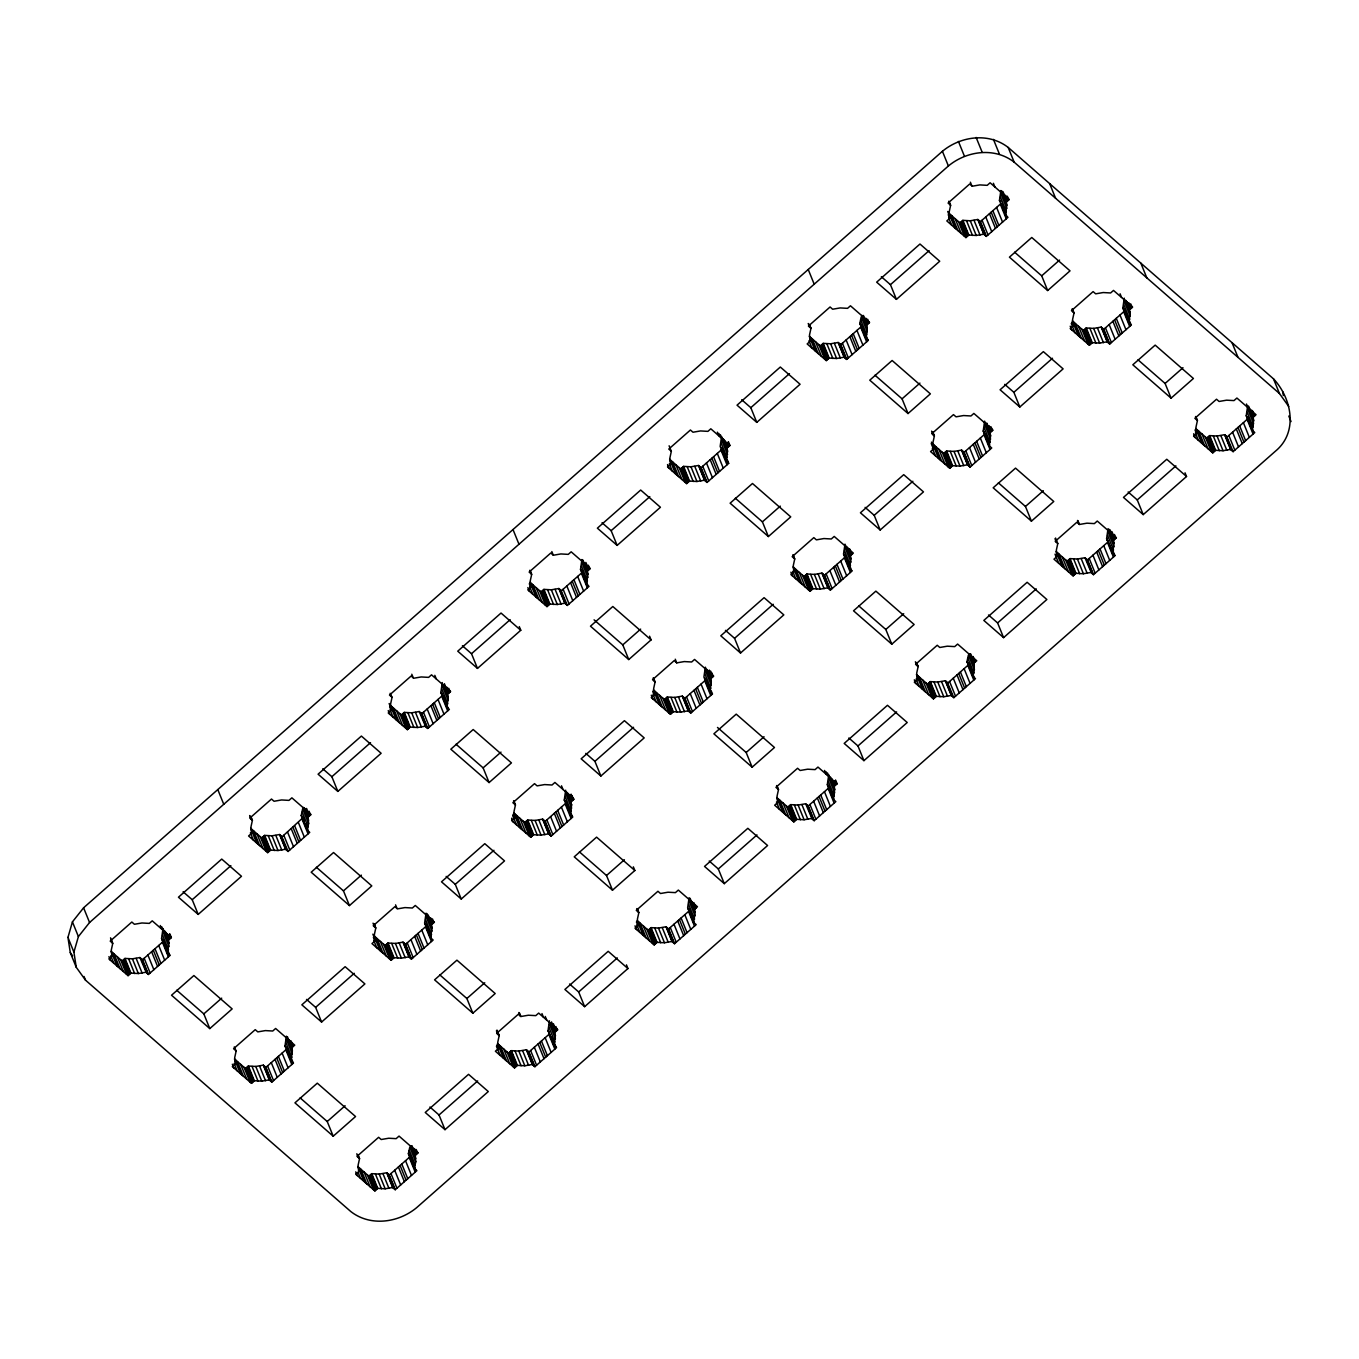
<?xml version="1.0" encoding="UTF-8"?>
<svg xmlns="http://www.w3.org/2000/svg" width="1359" height="1359" viewBox="0 0 1359 1359"><rect width="100%" height="100%" fill="white"/><g stroke="black" fill="none" stroke-linecap="round" stroke-linejoin="round"><path stroke-width="1.5" d="M167.531 953.169L161.568 938.474L162.995 928.588L168.958 943.282L167.531 953.169L170.096 955.394L148.454 974.471L145.889 972.229L138.363 973.537L130.957 973.112L128.069 975.66L108.941 958.978L111.829 956.43L111.319 949.941L112.763 943.333L110.521 937.829M307.185 830.162L301.205 815.468L302.649 808.86L308.612 823.554L307.185 830.162L309.733 832.388L288.091 851.464L285.543 849.222L279.563 834.528L272.038 835.819L264.631 835.394L261.743 837.959L267.706 852.654L270.611 850.105L278.017 850.513L285.543 849.222M291.336 1061.141L284.965 1046.09L286.392 1036.221L292.355 1050.915L290.928 1060.801L293.493 1063.027L271.851 1082.087L269.286 1079.861L263.323 1065.167L255.798 1066.458L248.391 1066.034L245.503 1068.582L251.466 1083.293L254.354 1080.728L261.76 1081.152L269.286 1079.861M390.152 693.294L392.055 697.32L390.611 703.911L391.12 710.4L388.232 712.965L407.36 729.647L410.248 727.082L417.655 727.507L425.18 726.216L427.745 728.441L449.387 709.381L446.822 707.156L440.86 692.444L442.287 682.575M446.822 707.156L448.249 697.269L444.019 684.868M430.582 937.778L424.62 923.084L426.047 913.197L432.009 927.908L430.582 937.778L433.147 940.02L411.488 959.08L408.94 956.855L402.96 942.161L395.435 943.452L388.045 943.027L385.141 945.575L391.103 960.269L394.008 957.721L401.415 958.146L408.94 956.855M414.342 1168.417L408.363 1153.723L409.806 1147.115L415.769 1161.826L414.342 1168.417L416.89 1170.66L395.248 1189.72L392.7 1187.494L386.72 1172.783L379.195 1174.091L371.788 1173.666L368.901 1176.215L374.863 1190.909L377.768 1188.361L385.175 1188.785L392.7 1187.494M586.476 584.132L580.497 569.438L581.924 559.551L587.903 574.262L586.476 584.132L589.025 586.375L567.383 605.434L564.834 603.209L558.855 588.515L551.329 589.806L543.923 589.381L541.035 591.929L546.997 606.624L549.902 604.076L557.309 604.5L564.834 603.209M570.627 815.128L564.257 800.077L565.684 790.191M548.577 833.848L541.052 835.139L533.645 834.715L530.757 837.263L524.795 822.569L527.683 820.021L535.089 820.445L542.615 819.137L548.577 833.848L551.142 836.074L572.785 817.014L570.219 814.771L571.646 804.885L567.416 792.501M532.337 1064.471L524.812 1065.779L517.405 1065.354L514.517 1067.902L508.538 1053.208L511.443 1050.66L518.849 1051.068L526.375 1049.777L532.337 1064.471L534.902 1066.713L556.544 1047.636L553.979 1045.411L548.017 1030.717L549.444 1020.83M553.979 1045.411L555.406 1035.524L551.176 1023.14M726.521 461.482L720.151 446.432L721.578 436.545L727.541 451.239L726.114 461.126L728.679 463.368L707.037 482.428L704.472 480.203L698.509 465.491L690.984 466.783L683.577 466.375L680.672 468.923L686.652 483.617L689.54 481.069L696.946 481.494L704.472 480.203M709.874 691.765L703.911 677.071L705.338 667.184L711.301 681.878L709.874 691.765L712.439 693.99L690.797 713.067L688.232 710.825L682.269 696.131L674.743 697.422L667.337 697.014L664.432 699.562L670.395 714.256L673.3 711.708L680.706 712.133L688.232 710.825M693.634 922.404L687.654 907.71L689.081 897.823L695.061 912.518L693.634 922.404L696.182 924.63L674.54 943.707L671.992 941.464L666.012 926.77L658.486 928.061L651.08 927.636L648.192 930.202L654.155 944.896L657.06 942.348L664.466 942.755L671.992 941.464M865.768 338.119L859.788 323.425L861.232 316.817L867.212 331.511L865.768 338.119L868.333 340.345L846.674 359.422L844.126 357.179L838.146 342.485L830.621 343.776L823.214 343.368L820.326 345.916L826.289 360.611L829.194 358.063L836.6 358.487L844.126 357.179M849.528 568.758L843.548 554.064L844.975 544.178L850.938 558.872L849.528 568.758L852.076 570.984L830.434 590.061L827.869 587.818L821.906 573.124L814.381 574.415L806.974 573.991L804.086 576.556L810.049 591.25L812.954 588.702L820.343 589.11L827.869 587.818M833.271 799.398L827.308 784.687L828.735 774.817L834.698 789.511L833.271 799.398L835.836 801.623L814.194 820.683L811.629 818.458L804.103 819.749L796.697 819.324L793.809 821.889L774.681 805.207L777.569 802.642L777.059 796.153L778.503 789.562L777.008 785.893M1005.813 215.452L999.443 200.419L1000.87 190.532L1006.832 205.226L1005.405 215.113L1007.97 217.338L986.328 236.415L983.763 234.173L977.801 219.478L970.275 220.77L962.868 220.345L959.964 222.91L965.943 237.604L968.831 235.056L976.238 235.464L983.763 234.173M989.165 445.752L983.203 431.041L984.629 421.171L990.592 435.865L989.165 445.752L991.73 447.977L970.088 467.037L967.523 464.812L961.56 450.118L954.035 451.409L946.628 450.984L943.724 453.532L949.703 468.243L952.591 465.678L959.998 466.103L967.523 464.812M972.925 676.374L966.945 661.68L968.389 655.089L974.352 669.783L972.925 676.374L975.473 678.617L953.831 697.677L951.283 695.451L945.303 680.757L937.778 682.048L930.371 681.623L927.484 684.172L933.446 698.866L936.351 696.318L943.758 696.742L951.283 695.451M1107.16 341.805L1099.635 343.097L1092.245 342.672L1089.34 345.22L1083.378 330.526L1086.266 327.978L1093.672 328.402L1101.198 327.111L1107.16 341.805L1109.725 344.031L1131.368 324.971L1128.819 322.729L1122.84 308.034L1124.267 298.148M1128.819 322.729L1130.246 312.859L1125.999 300.458M1112.562 553.368L1106.6 538.674L1108.027 528.787L1113.989 543.481L1112.562 553.368L1115.127 555.61L1093.485 574.67L1090.92 572.445L1083.395 573.736L1075.988 573.311L1073.1 575.859L1053.972 559.178L1056.86 556.629L1056.351 550.14L1057.795 543.532L1055.552 538.028M1252.217 430.361L1246.237 415.667L1247.664 405.78L1253.644 420.475L1252.217 430.361L1254.765 432.587L1233.123 451.664L1230.574 449.421L1224.595 434.727L1217.069 436.018L1209.663 435.61L1206.775 438.159L1212.738 452.853L1215.642 450.305L1223.049 450.729L1230.574 449.421M67.95 937.421L72.435 921.878L83.595 907.795L942.416 151.291C960.711 136.121 988.723 132.265 1008.191 147.451L1273.502 378.838C1291.848 398.459 1298.491 432.264 1275.405 451.205L416.584 1207.709C398.289 1222.879 370.277 1226.735 350.809 1211.549L85.498 980.162L76.24 967.268L70.277 952.574L67.95 937.421L73.913 952.132L76.24 967.268M73.913 952.132L78.397 936.589L89.558 922.506L948.395 165.985C966.674 150.815 994.686 146.959 1014.154 162.146L1279.465 393.532L1288.723 406.426M250.905 816.657L252.4 820.326L250.956 826.935L251.483 833.424L248.578 835.972L267.706 852.654M234.258 1046.94L236.16 1050.966L234.716 1057.557L235.226 1064.046L232.338 1066.611L251.466 1083.293M374.303 924.273L375.797 927.959L374.371 934.55L374.88 941.04L371.975 943.588L391.103 960.269M358.063 1154.912L359.557 1158.581L358.113 1165.19L358.64 1171.679L355.735 1174.227L374.863 1190.909M530.197 570.627L531.692 574.313L530.248 580.905L530.774 587.394L527.87 589.942L546.997 606.624M513.957 801.266L515.452 804.936L514.008 811.544L514.534 818.033L511.63 820.581L530.757 837.263M496.969 1030.071L499.212 1035.575L497.768 1042.183L498.277 1048.672L495.389 1051.22L514.517 1067.902M669.104 445.786L671.346 451.29L669.902 457.898L670.412 464.387L667.524 466.935L686.652 483.617M653.594 678.26L655.089 681.929L653.662 688.537L654.172 695.027L651.284 697.575L670.395 714.256M637.354 908.899L638.849 912.569L637.405 919.177L637.932 925.666L635.027 928.214L654.155 944.896M809.488 324.614L810.983 328.283L809.539 334.892L810.066 341.381L807.161 343.929L826.289 360.611M793.248 555.253L794.743 558.923L793.299 565.531L793.826 572.02L790.921 574.568L810.049 591.25M949.143 201.608L950.637 205.277L949.194 211.885L949.703 218.374L946.815 220.922L965.943 237.604M932.903 432.247L934.38 435.916L932.954 442.507L933.463 448.997L930.575 451.562L949.703 468.243M916.646 662.869L918.14 666.556L916.696 673.147L917.223 679.636L914.318 682.184L933.446 698.866M1072.54 309.223L1074.035 312.91L1072.591 319.501L1073.117 325.99L1070.213 328.538L1089.34 345.22M1195.937 416.856L1197.432 420.526L1195.988 427.134L1196.515 433.623L1193.61 436.171L1212.738 452.853M128.069 975.66L122.089 960.966L124.994 958.418L132.401 958.825L139.926 957.534L142.474 959.777L148.454 974.471M407.36 729.647L401.381 714.936L404.286 712.388L411.692 712.812L419.218 711.521L421.766 713.747L427.745 728.441M198.193 914.42L178.454 897.212L221.738 859.075L241.477 876.283L198.193 914.42L192.231 899.726L230.877 865.683M337.847 791.414L318.091 774.188L361.392 736.068L381.132 753.277L337.847 791.414L331.868 776.719L370.531 742.677M519.291 626.601L520.769 630.27L477.485 668.407L471.522 653.713L510.169 619.653M617.139 545.401L597.382 528.175L640.684 490.038L660.423 507.264L617.139 545.401L611.159 530.689L649.823 496.647M756.776 422.377L737.037 405.169L780.321 367.032L800.077 384.257L756.776 422.377L750.814 407.683L789.46 373.64M896.43 299.371L876.674 282.162L919.975 244.025L939.715 261.234L896.43 299.371L890.451 284.677L929.114 250.634M142.474 959.777L164.133 940.7M421.766 713.747L441.726 696.165L447.689 710.876M707.037 482.428L701.057 467.734L722.716 448.657M846.674 359.422L840.711 344.727L862.353 325.65M986.328 236.415L980.366 221.704L1000.309 204.139L1006.272 218.833M168.958 943.282L168.448 940.071L171.353 937.523L169.858 933.854M308.612 823.554L308.102 817.065L311.007 814.517L291.879 797.835L288.974 800.383L281.568 799.958L274.042 801.266L271.494 799.024L249.835 818.101L252.4 820.326M447.757 694.058L450.644 691.51L431.516 674.828L428.629 677.377L421.222 676.952L413.697 678.243L411.131 676.018L389.489 695.078L392.055 697.32M587.903 574.262L587.394 571.052L590.299 568.504L571.171 551.822L568.266 554.37L560.859 553.945L553.334 555.236L550.786 553.011L529.127 572.071L531.692 574.313M727.541 451.239L727.048 448.045L729.936 445.48L728.441 441.811M867.212 331.511L866.685 325.022L869.59 322.474L850.462 305.792L847.557 308.34L840.151 307.932L832.625 309.223L830.077 306.981L808.418 326.058L810.983 328.283M1006.832 205.226L1006.339 202.015L1009.227 199.467L990.099 182.785L987.212 185.334L979.805 184.909L972.28 186.217L969.714 183.975L948.072 203.052L950.637 205.277M209.796 1028.593L171.54 995.23L193.895 975.541L232.151 1008.905L209.796 1028.593L203.833 1013.882L221.704 998.152M349.45 905.587L311.194 872.206L333.533 852.535L371.788 885.898L349.45 905.587L343.47 890.875L361.358 875.128M489.087 782.563L450.831 749.2L473.187 729.528L511.443 762.892L489.087 782.563L483.124 767.869L500.995 752.122M649.585 636.199L651.08 639.885L628.741 659.557L622.779 644.862L640.65 629.115M768.379 536.55L730.123 503.187L752.478 483.498L790.734 516.862L768.379 536.55L762.416 521.856L780.287 506.109M908.033 413.544L869.777 380.18L892.116 360.492L930.371 393.855L908.033 413.544L902.07 398.833L919.941 383.102M1047.67 290.537L1009.431 257.157L1031.77 237.485L1070.026 270.849L1047.67 290.537L1041.707 275.826L1059.578 260.079M321.59 1022.053L301.851 1004.828L345.135 966.691L364.892 983.916L321.59 1022.053L315.628 1007.359L354.274 973.299M461.245 899.046L441.505 881.821L484.789 843.684L504.529 860.91L461.245 899.046L455.282 884.335L493.929 850.292M600.882 776.023L581.142 758.815L624.427 720.678L644.183 737.903L600.882 776.023L594.919 761.329L633.566 727.286M740.536 653.016L720.797 635.808L764.081 597.671L783.82 614.88L740.536 653.016L734.573 638.322L773.22 604.279M880.173 530.01L860.434 512.785L903.718 474.665L923.474 491.873L880.173 530.01L874.211 515.316L912.857 481.273M1019.828 407.004L1000.088 389.778L1043.372 351.641L1063.112 368.867L1019.828 407.004L1013.865 392.309L1052.512 358.249M271.851 1082.087L265.888 1067.393L287.53 1048.333M411.488 959.08L405.526 944.386L425.486 926.804L431.449 941.515M551.142 836.074L545.18 821.38L565.123 803.798L571.103 818.492M690.797 713.067L684.817 698.373L704.777 680.791L710.74 695.485M830.434 590.061L824.471 575.35L846.113 556.29M970.088 467.037L964.109 452.343L984.069 434.778L990.031 449.472M1109.725 344.031L1103.763 329.337L1123.706 311.755L1129.686 326.466M292.355 1050.915L291.862 1047.704L294.75 1045.156L275.622 1028.474L272.734 1031.022L265.328 1030.598L257.802 1031.889L255.237 1029.663L233.595 1048.723L236.16 1050.966M432.009 927.908L431.499 924.698L434.404 922.149L415.276 905.468L412.372 908.016L404.965 907.591L397.44 908.882L394.891 906.657L373.249 925.717L375.797 927.959M571.154 801.691L574.042 799.126L554.914 782.444L552.026 785.009L544.619 784.585L537.094 785.876L534.529 783.65L512.887 802.71L515.452 804.936M711.301 681.878L710.791 678.668L713.696 676.119L694.568 659.438L691.663 661.986L684.256 661.578L676.731 662.869L674.183 660.627L652.541 679.704L655.089 681.929M850.938 558.872L850.445 555.661L853.333 553.113L834.205 536.431L831.317 538.979L823.911 538.555L816.385 539.863L813.82 537.62L792.178 556.697L794.743 558.923M990.592 435.865L990.082 432.655L992.987 430.107L973.859 413.425L970.955 415.973L963.565 415.548L956.04 416.839L953.474 414.614L931.832 433.674L934.38 435.916M1129.737 309.648L1132.625 307.1L1113.497 290.418L1110.609 292.966L1103.202 292.542L1095.677 293.833L1093.112 291.607L1071.47 310.667L1074.035 312.91M333.21 1136.209L294.954 1102.845L317.293 1083.174L355.548 1116.537L333.21 1136.209L327.23 1121.515L345.101 1105.767M472.847 1013.202L434.591 979.839L456.93 960.167L495.186 993.531L472.847 1013.202L466.884 998.508L484.755 982.761M633.345 866.838L634.84 870.507L612.501 890.196L606.522 875.502L624.393 859.754M752.139 767.189L713.883 733.826L736.221 714.138L774.477 747.501L752.139 767.189L746.176 752.495L764.047 736.748M891.793 644.183L853.537 610.803L875.875 591.131L914.131 624.494L891.793 644.183L885.813 629.472L903.701 613.724M1031.43 521.16L993.174 487.796L1015.53 468.125L1053.769 501.488L1031.43 521.16L1025.467 506.465L1043.338 490.718M1171.084 398.153L1132.828 364.79L1155.167 345.118L1193.423 378.482L1171.084 398.153L1165.105 383.459L1182.993 367.711M793.809 821.889L787.829 807.178L790.734 804.63L798.141 805.055L805.666 803.764L808.214 805.989L814.194 820.683M1073.1 575.859L1067.121 561.165L1070.026 558.617L1077.432 559.042L1084.958 557.734L1087.506 559.976L1093.485 574.67M445.005 1129.669L425.248 1112.46L468.549 1074.323L488.289 1091.549L445.005 1129.669L439.025 1114.975L477.688 1080.932M626.448 964.856L627.926 968.542L584.642 1006.662L578.679 991.968L617.326 957.925M724.296 883.656L704.54 866.43L747.841 828.311L767.58 845.519L724.296 883.656L718.316 868.962L756.98 834.919M863.933 760.649L844.194 743.424L887.478 705.287L907.217 722.512L863.933 760.649L857.971 745.955L896.617 711.895M1003.588 637.643L983.831 620.417L1027.132 582.281L1046.872 599.506L1003.588 637.643L997.608 622.932L1036.271 588.889M1185.031 472.813L1186.526 476.499L1143.225 514.619L1137.262 499.925L1175.909 465.882M395.248 1189.72L389.286 1175.025L410.928 1155.948M534.902 1066.713L528.923 1052.019L548.883 1034.437L554.846 1049.131M674.54 943.707L668.577 928.995L688.537 911.43L694.5 926.125M808.214 805.989L829.873 786.929L827.308 784.687M969.511 663.922L947.869 682.982L945.303 680.757M1087.506 559.976L1107.466 542.394L1113.429 557.088M415.769 1161.826L415.259 1155.337L418.147 1152.772L399.036 1136.09L396.132 1138.655L388.725 1138.23L381.2 1139.521L378.634 1137.296L356.992 1156.356L359.557 1158.581M554.897 1032.313L557.802 1029.765L538.674 1013.084L535.786 1015.632L528.379 1015.224L520.854 1016.515L518.289 1014.273L496.647 1033.35L499.212 1035.575M695.061 912.518L694.551 909.307L697.456 906.759L678.328 890.077L675.423 892.625L668.016 892.217L660.491 893.509L657.943 891.266L636.284 910.343L638.849 912.569M834.698 789.511L834.205 786.3L837.093 783.752L835.598 780.083M974.352 669.783L973.842 663.294L976.747 660.746L957.619 644.064L954.714 646.612L947.308 646.188L939.782 647.479L937.234 645.253L915.575 664.313L918.14 666.556M1113.989 543.481L1113.497 540.287L1116.385 537.722L1097.257 521.041L1094.369 523.606L1086.962 523.181L1079.437 524.472L1076.872 522.247L1055.23 541.307L1057.795 543.532M1253.644 420.475L1253.134 417.264L1256.039 414.716L1236.911 398.034L1234.006 400.582L1226.599 400.175L1219.074 401.466L1216.526 399.223L1194.867 418.3L1197.432 420.526M999.443 200.419L1000.717 201.523M1122.84 308.034L1124.997 309.92M1246.237 415.667L1252.607 430.718M1248.411 417.553L1247.528 416.788L1253.491 431.483M977.801 219.478L980.366 221.704M1101.198 327.111L1103.763 329.337M1224.595 434.727L1227.16 436.969L1247.12 419.387L1253.083 434.082M1014.612 252.196L1041.707 275.826M1138.01 359.829L1165.105 383.459M959.964 222.91L948.922 213.261L954.884 227.955M1083.378 330.526L1072.319 320.877L1078.282 335.588M1206.775 438.159L1195.716 428.51L1201.679 443.204M1186.526 476.499L1166.769 459.274L1123.485 497.411L1143.225 514.619M881.345 276.726L890.451 284.677M1004.743 384.359L1013.865 392.309M1128.14 491.975L1137.262 499.925M859.788 323.425L861.079 324.529M983.203 431.041L984.477 432.162M1106.6 538.674L1113.853 554.489M838.146 342.485L840.711 344.727M961.56 450.118L964.109 452.343M874.958 375.203L902.07 398.833M998.372 482.836L1025.467 506.465M820.326 345.916L809.268 336.268L815.23 350.962M943.724 453.532L932.665 443.9L938.644 458.595M1067.121 561.165L1056.062 551.516L1062.042 566.227M741.691 399.733L750.814 407.683M865.105 507.366L874.211 515.316M988.503 614.998L997.608 622.932M729.936 445.48L710.808 428.798L707.92 431.364L700.514 430.939L692.988 432.23L690.423 430.005L668.781 449.065L671.346 451.29M722.308 448.317L721.425 447.553L727.405 462.247M843.548 554.064L844.839 555.168M966.945 661.68L968.237 662.801M698.509 465.491L701.057 467.734M821.906 573.124L824.471 575.35M735.321 498.209L762.416 521.856M858.718 605.842L885.813 629.472M680.672 468.923L669.613 459.274L675.593 473.968M804.086 576.556L793.027 566.907L798.99 581.601M927.484 684.172L916.425 674.523L922.387 689.234M602.054 522.756L611.159 530.689M725.451 630.372L734.573 638.322M848.848 738.005L857.971 745.955M837.093 783.752L817.965 767.071L815.077 769.619L807.671 769.194L800.145 770.485L797.58 768.26L775.938 787.32L778.503 789.562M580.497 569.438L582.671 571.324M651.08 639.885L612.824 606.505L590.486 626.193L628.741 659.557M558.855 588.515L561.42 590.74L581.38 573.158L587.343 587.852M682.269 696.131L684.817 698.373M594.087 619.84L622.779 644.862M717.484 727.456L746.176 752.495M541.035 591.929L529.976 582.281L535.939 596.992M664.432 699.562L653.373 689.913L659.353 704.608M787.829 807.178L776.77 797.546L782.75 812.24M520.769 630.27L501.029 613.045L457.745 651.182L477.485 668.407M462.4 645.763L471.522 653.713M585.814 753.379L594.919 761.329M709.211 861.011L718.316 868.962M440.86 692.444L442.134 693.566M564.257 800.077L566.414 801.963M687.654 907.71L694.024 922.744M689.828 909.596L688.945 908.814L692.665 918.005M634.84 870.507L596.584 837.144L574.245 856.833L612.501 890.196M542.615 819.137L545.18 821.38M666.012 926.77L668.577 928.995M456.029 744.239L483.124 767.869M579.427 851.872L606.522 875.502M401.381 714.936L390.322 705.304L396.301 719.998M524.795 822.569L513.736 812.92L519.699 827.614M648.192 930.202L637.133 920.553L643.096 935.247M627.926 968.542L608.186 951.317L564.902 989.454L584.642 1006.662M322.762 768.769L331.868 776.719M446.16 876.402L455.282 884.335M569.557 984.018L578.679 991.968M301.205 815.468L303.991 820.258M303.38 817.337L282.128 836.753L279.563 834.528M424.62 923.084L425.894 924.205M548.017 1030.717L549.291 1031.838M402.96 942.161L405.526 944.386M526.375 1049.777L528.923 1052.019M316.375 867.246L343.47 890.875M439.789 974.879L466.884 998.508M261.743 837.959L250.685 828.311L256.647 843.005M385.141 945.575L374.082 935.926L380.044 950.637M508.538 1053.208L497.479 1043.559L503.459 1058.253M183.108 891.776L192.231 899.726M306.522 999.409L315.628 1007.359M429.92 1107.024L439.025 1114.975M171.353 937.523L152.225 920.841L149.337 923.39L141.931 922.982L134.405 924.273L131.84 922.031L110.198 941.107L112.763 943.333M161.568 938.474L167.938 953.525M163.726 940.36L162.842 939.579L168.822 954.29M284.965 1046.09L286.239 1047.211M408.363 1153.723L409.654 1154.844M263.323 1065.167L265.888 1067.393M386.72 1172.783L389.286 1175.025M176.738 990.252L203.833 1013.882M300.135 1097.885L327.23 1121.515M122.089 960.966L111.03 951.317L117.01 966.011M245.503 1068.582L234.444 1058.95L240.407 1073.644M368.901 1176.215L357.842 1166.566L363.804 1181.277M70.277 952.574L72.588 955.802M1288.808 416.058L1291.05 421.579M1273.502 378.838L1279.465 393.532M1232.035 342.689L1238.015 357.383M1252.352 410.486L1254.578 415.99M1250.603 409.518L1253.593 416.873M1248.666 406.256L1253.134 417.264M1246.475 404.014L1247.97 407.683M1247.681 409.059L1253.644 423.753M1247.205 412.372L1253.168 427.066M1243.4 422.666L1249.363 437.36M1239.68 425.945L1245.642 440.639M1237.981 427.422L1243.944 442.134M1236.299 428.917L1242.262 443.612M1232.579 432.196L1238.542 446.89M1228.859 435.475L1234.821 450.169M1226.752 436.613L1233.123 451.664M1225.886 435.848L1231.849 450.542M1225.003 435.084L1230.965 449.778M1220.841 435.593L1226.82 450.288M1217.069 436.018L1223.049 450.729M1213.332 436.035L1219.295 450.729M1140.847 263.136L1146.809 277.848M1209.663 435.61L1215.642 450.305M1209.221 436.001L1215.184 450.695M1208.219 436.885L1214.199 451.579M1207.234 437.751L1213.196 452.462M1205.28 436.851L1211.243 451.545M1195.546 416.5L1197.041 420.186M1201.985 433.98L1207.964 448.691M1198.706 431.126L1204.669 445.82M1197.211 429.818L1203.174 444.512M1195.02 429.937L1196.515 433.623M1195.41 432.994L1198.4 440.35M1193.61 433.793L1195.105 437.479M1130.688 303.821L1132.183 307.491M1128.938 302.853L1131.181 308.374M1127.206 301.902L1130.178 309.24M1125.014 299.999L1130.246 312.859M1124.284 301.443L1130.246 316.137M1120.088 293.782L1121.566 297.451M1123.808 304.739L1129.771 319.45M1129.482 320.945L1130.977 324.614M1124.131 309.156L1130.093 323.85M1123.247 308.391L1129.21 323.085M1119.986 315.033L1125.965 329.727M1116.266 318.312L1122.245 333.006M1114.584 319.807L1120.546 334.501M1112.885 321.302L1118.865 335.996M1109.165 324.563L1115.144 339.274M1049.641 183.601L1055.603 198.295M1105.445 327.842L1111.424 342.553M1103.355 328.98L1109.335 343.691M1102.472 328.215L1108.451 342.927M1101.605 327.451L1107.568 342.145M1097.443 327.961L1103.423 342.655M1093.672 328.402L1099.635 343.097M1089.935 328.402L1095.898 343.097M1086.266 327.978L1092.245 342.672M1085.824 328.368L1091.787 343.08M1084.822 329.252L1090.784 343.946M1083.819 330.135L1089.799 344.829M1008.191 147.451L1014.154 162.146M1081.883 329.218L1087.846 343.929M1072.132 308.884L1073.627 312.553M1078.587 326.364L1084.567 341.058M1075.309 323.493L1081.271 338.187M1073.814 322.185L1079.776 336.879M1071.622 322.321L1073.117 325.99M1071.266 323.527L1075.003 332.717M1070.213 326.177L1071.707 329.846M993.429 139.382L999.409 154.094M1007.291 196.189L1008.786 199.858M1005.541 195.237L1007.783 200.741M1002.959 191.619L1004.454 195.288M1003.808 194.269L1006.781 201.625M1001.855 190.99L1006.339 202.015M1000.887 193.81L1006.849 208.505M976.136 137.429L982.115 152.123M1000.411 197.123L1006.373 211.817M993.395 183.278L994.89 186.947M1001.464 203.357L1006.696 216.217M996.589 207.417L1002.551 222.112M992.868 210.679L998.831 225.39M991.187 212.174L997.149 226.868M989.488 213.669L995.451 228.363M958.435 141.438L964.397 156.132M985.768 216.947L991.73 231.642M1114.448 534.461L1115.926 538.13M970.377 182.191L971.872 185.86M1111.951 531.658L1114.941 539.013M1110.116 529.891L1111.611 533.56M1110.966 532.541L1113.938 539.88M1109.012 529.263L1113.497 540.287M982.047 220.226L988.01 234.92M1108.044 532.065L1114.006 546.777M979.958 221.364L985.921 236.058M1107.568 535.378L1113.531 550.072M979.075 220.6L985.054 235.294M1111.747 547.915L1114.72 555.253M978.191 219.818L984.171 234.529M1107.007 539.03L1112.97 553.725M974.046 220.345L980.009 235.039M1103.746 545.672L1109.708 560.367M942.416 151.291L948.395 165.985M970.275 220.77L976.238 235.464M1100.026 548.951L1105.988 563.645M966.538 220.77L972.5 235.481M1098.344 550.446L1104.306 565.14M962.868 220.345L968.831 235.056M962.41 220.753L968.389 235.447M1096.645 551.924L1102.608 566.635M961.425 221.619L967.387 236.33M960.422 222.502L966.385 237.196M958.469 221.602L964.448 236.296M1092.925 555.202L1098.887 569.897M948.735 201.251L950.23 204.92M1077.942 520.803L1079.437 524.472M955.19 218.731L961.153 233.425M1077.534 520.446L1079.029 524.132M951.895 215.86L957.874 230.554M950.4 214.569L956.379 229.263M1089.205 558.481L1095.167 573.175M947.716 211.477L949.211 215.164M948.225 214.688L949.703 218.374M948.616 217.746L951.589 225.084M1087.115 559.619L1093.078 574.33M1086.232 558.855L1092.194 573.549M1084.958 557.734L1091.328 572.785M1081.203 558.6L1087.166 573.294M1077.432 559.042L1083.395 573.736M1073.678 559.042L1079.658 573.736M1070.026 558.617L1075.988 573.311M1069.567 559.008L1075.547 573.702M1068.582 559.891L1074.544 574.585M1067.579 560.774L1073.542 575.469M1065.626 559.857L1071.605 574.568M1055.009 538.742L1056.504 542.428M1062.347 557.003L1068.31 571.697M1059.052 554.132L1065.031 568.826M1057.557 552.824L1063.536 567.518M1055.026 554.166L1058.746 563.356M991.034 426.828L992.529 430.497M989.301 425.86L991.543 431.381M986.804 423.074L990.541 432.264M986.362 423.464L990.082 432.655M984.629 424.45L990.609 439.144M984.154 427.762L990.133 442.456M985.224 433.997L989.692 445.022M983.593 431.398L989.573 446.092M980.349 438.04L986.311 452.751M976.628 441.318L982.591 456.029M974.93 442.813L980.909 457.507M973.248 444.308L979.21 459.002M969.528 447.587L975.49 462.281M965.807 450.865L971.77 465.559M963.718 452.003L969.68 466.698M962.835 451.222L968.797 465.933M961.951 450.458L967.914 465.169M957.806 450.967L963.769 465.678M954.035 451.409L959.998 466.103M950.281 451.409L956.26 466.103M946.628 450.984L952.591 465.678M946.17 451.392L952.132 466.086M945.168 452.258L951.147 466.952M944.182 453.142L950.145 467.836M942.229 452.241L948.208 466.935M932.495 431.89L933.99 435.559M931.611 431.126L933.106 434.795M938.95 449.37L944.913 464.065M935.655 446.499L941.617 461.194M934.16 445.191L940.139 459.903M931.476 442.117L932.954 445.803M931.221 443.493L933.463 448.997M932.359 448.368L935.349 455.724M867.637 319.195L869.131 322.881M865.904 318.244L868.129 323.748M863.407 315.441L867.144 324.631M862.965 315.849L866.685 325.022M861.963 315.373L867.195 328.232M860.757 320.129L866.719 334.824M865.683 334.484L867.925 340.005M861.827 326.381L867.042 339.24M860.196 323.765L866.159 338.476M860.672 327.145L866.634 341.839M856.951 330.424L862.914 345.118M853.231 333.702L859.194 348.397M851.532 335.18L857.495 349.892M849.851 336.675L855.813 351.369M846.13 339.954L852.093 354.648M973.061 656.499L975.286 662.02M970.564 653.713L974.301 662.886M970.105 654.104L973.842 663.294M969.12 653.645L974.352 666.505M842.41 343.232L848.373 357.927M967.914 658.385L973.876 673.096M840.304 344.371L846.283 359.065M839.437 343.606L845.4 358.3M969.12 663.566L971.345 669.087M838.554 342.842L844.517 357.536M968.984 664.636L974.199 677.495M808.231 269.49L814.194 284.201M967.353 662.037L973.316 676.731M967.829 665.4L973.791 680.112M834.392 343.351L840.372 358.046M964.109 668.679L970.071 683.373M830.621 343.776L836.6 358.487M960.388 671.958L966.351 686.652M826.884 343.793L832.846 358.487M958.69 673.452L964.652 688.147M823.214 343.368L829.194 358.063M822.773 343.759L828.735 358.453M956.991 674.947L962.97 689.642M821.77 344.642L827.75 359.337M820.785 345.509L826.748 360.22M818.831 344.608L824.794 359.303M953.271 678.209L959.25 692.92M809.098 324.257L810.593 327.944M808.214 323.493L809.709 327.162M815.536 341.738L821.515 356.432M812.257 338.867L818.22 353.578M810.762 337.576L816.725 352.27M949.55 681.488L955.53 696.199M808.962 340.752L811.952 348.091M947.461 682.643L953.831 697.677M946.594 681.861L952.557 696.572M945.711 681.097L951.674 695.791M941.549 681.606L947.529 696.301M937.778 682.048L943.758 696.742M934.041 682.048L940.003 696.742M930.371 681.623L936.351 696.318M929.93 682.014L935.892 696.725M928.927 682.898L934.89 697.592M927.942 683.781L933.905 698.475M925.989 682.881L931.951 697.575M916.255 662.529L917.75 666.199M915.371 661.765L916.866 665.434M922.693 680.01L928.673 694.704M919.414 677.139L925.377 691.833M917.92 675.831L923.882 690.525M916.119 679.007L919.109 686.363M914.318 679.823L915.813 683.492M849.647 548.883L851.889 554.387M847.914 547.915L850.887 555.27M846.708 546.471L850.445 555.661M844.992 547.456L850.955 562.15M844.517 550.769L850.479 565.463M849.443 565.123L851.685 570.644M845.57 557.003L850.802 569.88M843.956 554.404L849.919 569.098M844.415 557.785L850.394 572.479M840.694 561.063L846.674 575.757M836.974 564.342L842.954 579.036M835.292 565.82L841.255 580.514M833.594 567.315L839.573 582.009M829.873 570.593L835.853 585.287M826.153 573.872L832.133 588.566M824.064 575.01L830.043 589.704M823.18 574.245L829.16 588.94M822.314 573.481L828.277 588.175M818.152 573.991L824.115 588.685M814.381 574.415L820.343 589.11M810.644 574.415L816.606 589.126M806.974 573.991L812.954 588.702M806.533 574.398L812.495 589.093M805.53 575.265L811.493 589.976M804.528 576.148L810.508 590.842M802.591 575.248L808.554 589.942M792.841 554.897L794.336 558.566M799.296 572.377L805.258 587.071M796.017 569.506L801.98 584.217M794.522 568.215L800.485 582.909M792.722 571.392L795.711 578.73M790.921 572.19L792.416 575.876M727.999 442.219L729.477 445.888M726.997 443.085L728.492 446.771M724.517 440.299L727.49 447.638M723.311 438.855L727.048 448.045M720.372 434.778L721.867 438.447M718.877 433.47L720.372 437.139M721.595 439.823L727.558 454.535M717.382 432.162L718.877 435.848M721.119 443.136L727.082 457.83M727.184 459.682L728.679 463.368M723.056 450.152L725.298 455.656M726.793 459.342L728.271 463.011M721.017 450.152L726.98 464.846M717.297 453.43L723.26 468.125M713.577 456.709L719.54 471.403M711.895 458.204L717.858 472.898M710.196 459.682L716.159 474.376M706.476 462.96L712.439 477.655M835.156 780.474L836.634 784.143M834.154 781.357L835.649 785.026M831.657 778.554L834.647 785.91M830.468 777.11L834.205 786.3M827.529 773.033L829.024 776.719M702.756 466.239L708.718 480.933M826.034 771.742L827.529 775.411M828.752 778.095L834.715 792.79M824.539 770.434L826.034 774.103M700.666 467.377L706.629 482.071M828.277 781.408L834.239 796.102M699.783 466.613L705.746 481.307M698.9 465.848L704.879 480.542M828.582 785.808L833.814 798.667M827.699 785.043L833.679 799.738M828.175 788.424L834.137 803.118M694.755 466.358L700.717 481.052M824.454 791.685L830.417 806.397M690.984 466.783L696.946 481.494M820.734 794.964L826.697 809.675M687.229 466.8L693.209 481.494M819.052 796.459L825.015 811.153M683.577 466.375L689.54 481.069M683.118 466.766L689.098 481.46M817.354 797.954L823.316 812.648M682.133 467.649L688.096 482.343M681.131 468.515L687.093 483.226M679.177 467.615L685.157 482.309M813.633 801.232L819.596 815.927M675.899 464.744L681.861 479.455M672.603 461.89L678.583 476.584M671.108 460.582L677.088 475.276M809.913 804.511L815.876 819.205M669.324 463.759L672.297 471.114M807.824 805.649L813.786 820.343M806.94 804.885L812.903 819.579M805.666 803.764L812.036 818.814M667.524 464.574L669.019 468.243M801.912 804.613L807.875 819.324M798.141 805.055L804.103 819.749M794.386 805.055L800.366 819.749M790.734 804.63L796.697 819.324M790.275 805.038L796.255 819.732M789.29 805.904L795.253 820.615M788.288 806.787L794.251 821.482M786.334 805.887L792.314 820.581M776.601 785.536L778.095 789.205M783.056 803.016L789.018 817.71M779.76 800.145L785.74 814.839M778.265 798.837L784.245 813.548M776.482 802.031L779.454 809.369M711.742 672.841L713.237 676.527M710.706 671.142L712.201 674.828M709.262 670.055L712.252 677.394M708.26 670.921L711.25 678.277M707.071 669.494L710.791 678.668M705.338 670.463L711.318 685.157M704.862 673.775L710.842 688.469M706.816 680.791L709.041 686.295M710.944 690.321L712.439 693.99M705.185 678.192L711.148 692.886M705.049 679.245L710.281 692.122M701.057 684.07L707.02 698.764M697.337 687.348L703.299 702.042M695.638 688.826L701.618 703.537M693.956 690.321L699.919 705.015M690.236 693.6L696.199 708.294M675.253 659.2L676.731 662.869M686.516 696.878L692.478 711.572M684.426 698.016L690.389 712.711M683.543 697.252L689.506 711.946M682.66 696.487L688.622 711.182M678.515 696.997L684.477 711.691M674.743 697.422L680.706 712.133M670.989 697.439L676.969 712.133M667.337 697.014L673.3 711.708M666.878 697.405L672.841 712.099M665.876 698.288L671.856 712.982M664.891 699.155L670.853 713.866M662.937 698.254L668.9 712.948M653.203 677.903L654.698 681.589M659.659 695.383L665.621 710.077M656.363 692.529L662.326 707.224M654.868 691.221L660.831 705.916M652.677 691.34L654.172 695.027M653.067 694.398L656.057 701.737M651.284 695.196L652.762 698.883M588.345 565.225L589.84 568.894M585.865 562.422L588.838 569.778M584.863 563.306L587.852 570.644M582.926 560.027L587.394 571.052M581.941 562.847L587.903 577.541M581.465 566.142L587.428 580.854M581.788 570.559L587.751 585.253M580.905 569.795L586.12 582.654M577.66 576.437L583.623 591.131M573.94 579.715L579.902 594.41M572.241 581.21L578.204 595.905M570.559 582.688L576.522 597.399M566.839 585.967L572.802 600.678M551.839 551.567L553.334 555.236M693.769 902.529L695.995 908.033M692.02 901.561L695.01 908.916M690.083 898.282L694.551 909.307M563.119 589.245L569.081 603.957M689.098 901.102L695.061 915.796M561.012 590.384L567.383 605.434M688.622 904.414L694.585 919.109M560.146 589.619L566.108 604.313M559.262 588.855L565.225 603.549M555.101 589.364L561.08 604.059M684.817 914.709L690.78 929.403M551.329 589.806L557.309 604.5M681.097 917.988L687.059 932.682M547.592 589.806L553.555 604.5M679.398 919.465L685.361 934.16M543.923 589.381L549.902 604.076M543.481 589.772L549.444 604.483M677.699 920.96L683.679 935.655M542.479 590.655L548.441 605.35M541.494 591.539L547.456 606.233M539.54 590.621L545.503 605.333M673.979 924.239L679.959 938.933M529.806 570.287L531.301 573.957M513.006 529.551L518.985 544.246M536.244 587.768L542.224 602.462M532.966 584.897L538.928 599.591M531.471 583.589L537.434 598.283M670.259 927.518L676.238 942.212M529.28 583.724L530.774 587.394M529.67 586.765L532.66 594.121M668.169 928.656L674.149 943.35M667.303 927.891L673.266 942.585M666.42 927.127L672.382 941.821M527.87 587.581L529.364 591.25M662.258 927.636L668.237 942.331M658.486 928.061L664.466 942.755M654.749 928.061L660.712 942.772M651.08 927.636L657.06 942.348M650.638 928.044L656.601 942.738M649.636 928.927L655.599 943.622M648.634 929.794L654.613 944.488M646.697 928.893L652.66 943.588M636.963 908.542L638.441 912.229M643.402 926.023L649.381 940.717M640.123 923.152L646.086 937.863M638.628 921.861L644.591 936.555M636.437 921.98L637.932 925.666M636.827 925.037L639.817 932.376M635.027 925.836L636.522 929.522M572.105 795.864L573.6 799.534M571.069 794.149L572.547 797.835M570.355 794.896L572.598 800.417M568.623 793.945L571.595 801.283M566.431 792.025L571.646 804.885M565.701 793.469L571.663 808.18M561.505 785.808L562.983 789.494M565.225 796.782L571.188 811.476M570.899 812.988L572.394 816.657M565.548 801.198L571.51 815.893M561.403 807.076L567.383 821.77M557.683 810.355L563.662 825.049M556.001 811.85L561.963 826.544M554.302 813.328L560.282 828.039M550.582 816.606L556.561 831.3M546.862 819.885L552.841 834.579M544.772 821.023L550.735 835.717M543.889 820.258L549.868 834.953M543.022 819.494L548.985 834.188M538.86 820.004L544.823 834.698M535.089 820.445L541.052 835.139M531.352 820.445L537.315 835.139M527.683 820.021L533.645 834.715M527.241 820.411L533.204 835.106M526.239 821.295L532.201 835.989M525.237 822.178L531.216 836.872M523.3 821.261L529.263 835.955M513.549 800.927L515.044 804.596M520.004 818.39L525.967 833.101M516.726 815.536L522.688 830.23M515.231 814.228L521.193 828.922M513.039 814.364L514.534 818.033M512.683 815.57L516.403 824.76M511.63 818.22L513.124 821.889M448.708 688.232L450.186 691.901M446.958 687.263L449.2 692.784M444.376 683.662L445.871 687.331M445.225 686.312L448.198 693.668M443.034 684.409L448.249 697.269M442.304 685.853L448.266 700.548M441.828 689.166L447.791 703.86M434.812 675.321L436.307 678.99M442.881 695.4L448.113 708.26M441.25 692.801L447.23 707.495M438.006 699.443L443.968 714.154M434.285 702.722L440.248 717.433M432.604 704.217L438.566 718.911M430.905 705.712L436.868 720.406M427.185 708.99L433.147 723.684M555.865 1026.487L557.343 1030.173M411.794 674.234L413.289 677.903M553.368 1023.701L556.358 1031.039M551.533 1021.917L553.028 1025.603M552.366 1024.567L555.355 1031.923M550.191 1022.664L555.406 1035.524M423.464 712.252L429.427 726.963M549.461 1024.108L555.423 1038.803M545.248 1016.447L546.743 1020.133M421.375 713.407L427.338 728.101M548.985 1027.421L554.948 1042.115M420.492 712.626L426.454 727.337M553.164 1039.941L556.137 1047.296M419.218 711.521L425.588 726.555M541.969 1013.576L543.464 1017.262M551.533 1037.342L555.27 1046.532M548.407 1031.056L554.387 1045.767M415.463 712.371L421.426 727.082M545.163 1037.715L551.125 1052.41M411.692 712.812L417.655 727.507M541.443 1040.994L547.405 1055.688M407.938 712.812L413.917 727.507M539.744 1042.472L545.723 1057.183M404.286 712.388L410.248 727.082M403.827 712.796L409.806 727.49M538.062 1043.967L544.025 1058.661M402.842 713.662L408.804 728.356M401.839 714.545L407.802 729.239M399.886 713.645L405.865 728.339M534.342 1047.245L540.304 1061.94M396.607 710.774L402.57 725.468M519.359 1012.846L520.854 1016.515M518.951 1012.489L520.446 1016.158M393.312 707.903L399.291 722.597M391.817 706.595L397.796 721.306M530.622 1050.524L536.584 1065.218M389.133 703.52L390.628 707.207M389.625 706.731L391.12 710.4M390.033 709.772L393.006 717.127M528.532 1051.662L534.495 1066.356M527.649 1050.898L533.611 1065.592M526.765 1050.133L532.745 1064.827M388.232 710.587L389.727 714.256M522.62 1050.643L528.583 1065.337M518.849 1051.068L524.812 1065.779M515.095 1051.085L521.075 1065.779M511.443 1050.66L517.405 1065.354M510.984 1051.051L516.964 1065.745M509.999 1051.934L515.961 1066.628M508.996 1052.8L514.959 1067.511M507.043 1051.9L513.023 1066.594M497.309 1031.549L498.804 1035.235M496.426 1030.785L497.921 1034.471M503.764 1049.029L509.727 1063.74M500.469 1046.175L506.448 1060.869M498.974 1044.867L504.953 1059.561M496.782 1044.986L498.277 1048.672M496.443 1046.209L500.163 1055.399M432.451 918.871L433.946 922.54M430.718 917.903L432.96 923.424M428.221 915.117L431.958 924.29M427.032 913.673L431.499 924.698M426.047 916.493L432.026 931.187M425.571 919.788L431.55 934.499M426.641 926.04L431.109 937.064M425.01 923.441L430.99 938.135M421.766 930.083L427.728 944.777M418.045 933.361L424.008 948.055M416.347 934.856L422.326 949.55M414.665 936.351L420.627 951.045M410.945 939.613L416.907 954.324M395.554 904.856L397.049 908.542M407.224 942.891L413.187 957.602M405.135 944.029L411.097 958.741M404.252 943.265L410.214 957.976M403.368 942.5L409.331 957.195M399.223 943.01L405.186 957.704M395.435 943.452L401.415 958.146M391.698 943.452L397.66 958.146M388.045 943.027L394.008 957.721M387.587 943.418L393.549 958.129M386.585 944.301L392.564 958.995M385.599 945.184L391.562 959.879M383.646 944.267L389.608 958.978M373.912 923.933L375.407 927.602M373.029 923.169L374.523 926.838M380.367 941.413L386.33 956.107M377.072 938.542L383.034 953.237M375.577 937.234L381.539 951.929M372.876 934.16L374.371 937.829M373.385 937.37L374.88 941.04M373.776 940.411L376.766 947.767M309.054 811.238L310.548 814.907M306.573 808.452L309.546 815.791M305.571 809.318L308.561 816.674M304.365 807.875L308.102 817.065M303.38 807.416L308.612 820.275M302.174 812.172L308.136 826.867M305.469 823.928L308.459 831.266M301.613 815.808L307.576 830.502M302.089 819.188L308.051 833.882M298.368 822.467L304.331 837.161M294.648 825.728L300.611 840.44M292.949 827.223L298.912 841.917M291.251 828.718L297.23 843.412M287.53 831.997L293.51 846.691M416.211 1149.51L417.706 1153.179M414.461 1148.542L416.703 1154.063M411.981 1145.739L415.718 1154.929M411.522 1146.147L415.259 1155.337M410.537 1145.671L415.769 1158.531M283.81 835.275L289.79 849.97M281.721 836.414L288.091 851.464M409.331 1150.427L415.293 1165.122M280.854 835.649L286.817 850.343M410.537 1155.609L412.762 1161.113M279.971 834.868L285.934 849.579M410.401 1156.679L415.616 1169.538M408.77 1154.08L414.733 1168.774M409.246 1157.443L415.208 1172.138M275.809 835.394L281.789 850.088M405.526 1160.722L411.488 1175.416M272.038 835.819L278.017 850.513M401.805 1164L407.768 1178.695M268.301 835.819L274.263 850.53M400.107 1165.495L406.069 1180.19M264.631 835.394L270.611 850.105M264.19 835.802L270.152 850.496M398.408 1166.973L404.387 1181.684M263.187 836.668L269.15 851.38M262.202 837.552L268.165 852.246M260.248 836.651L266.211 851.346M394.688 1170.252L400.667 1184.946M250.515 816.3L251.993 819.97M249.631 815.536L251.126 819.205M256.953 833.78L262.933 848.475M253.674 830.91L259.637 845.604M252.179 829.619L258.142 844.313M390.967 1173.53L396.947 1188.225M250.379 832.795L253.369 840.134M388.878 1174.669L394.857 1189.38M388.011 1173.904L393.974 1188.598M387.128 1173.14L393.091 1187.834M382.966 1173.649L388.946 1188.344M379.195 1174.091L385.175 1188.785M375.458 1174.091L381.42 1188.785M217.797 789.596L223.759 804.29M371.788 1173.666L377.768 1188.361M371.347 1174.057L377.309 1188.751M370.344 1174.94L376.307 1189.635M369.342 1175.824L375.322 1190.518M367.406 1174.906L373.368 1189.618M357.672 1154.572L359.15 1158.242M356.788 1153.791L358.283 1157.477M364.11 1172.053L370.09 1186.747M360.831 1169.182L366.794 1183.876M359.337 1167.874L365.299 1182.568M358.283 1172.885L360.526 1178.406M355.735 1171.866L357.23 1175.535M291.064 1040.909L293.306 1046.43M289.331 1039.958L292.304 1047.313M287.378 1036.679L291.862 1047.704M286.409 1039.499L292.372 1054.193M285.934 1042.812L291.896 1057.506M290.86 1057.166L293.102 1062.67M286.987 1049.046L292.219 1061.906M285.832 1049.828L291.811 1064.522M282.111 1053.089L288.091 1067.8M278.391 1056.368L284.371 1071.079M276.709 1057.863L282.672 1072.557M275.011 1059.357L280.99 1074.052M271.29 1062.636L277.27 1077.33M267.57 1065.915L273.55 1080.609M265.481 1067.053L271.443 1081.747M264.597 1066.271L270.577 1080.983M263.714 1065.507L269.694 1080.218M259.569 1066.017L265.532 1080.728M255.798 1066.458L261.76 1081.152M252.061 1066.458L258.023 1081.152M248.391 1066.034L254.354 1080.728M247.933 1066.441L253.912 1081.135M246.947 1067.308L252.91 1082.002M245.945 1068.191L251.925 1082.885M244.008 1067.291L249.971 1081.985M240.713 1064.42L246.675 1079.114M237.434 1061.549L243.397 1076.243M235.939 1060.241L241.902 1074.952M234.139 1063.418L237.112 1070.773M232.338 1064.233L233.833 1067.902M169.416 934.245L170.894 937.931M168.414 935.128L169.909 938.797M165.917 932.325L168.907 939.681M164.728 930.898L168.448 940.071M161.789 926.821L163.284 930.49M160.294 925.513L161.789 929.182M163.012 931.866L168.975 946.56M162.536 935.179L168.499 949.873M165.968 945.864L169.688 955.054M162.434 942.195L168.397 956.889M158.714 945.473L164.677 960.167M154.994 948.752L160.957 963.446M153.312 950.23L159.275 964.941M151.613 951.725L157.576 966.419M147.893 955.003L153.856 969.697M144.173 958.282L150.136 972.976M142.083 959.42L148.046 974.114M141.2 958.656L147.163 973.35M139.926 957.534L146.296 972.585M136.172 958.401L142.134 973.095M132.401 958.825L138.363 973.537M128.646 958.842L134.626 973.537M124.994 958.418L130.957 973.112M124.535 958.808L130.515 973.503M123.55 959.692L129.513 974.386M122.548 960.558L128.51 975.269M120.594 959.658L126.574 974.352M110.86 939.307L112.355 942.993M117.316 956.787L123.278 971.481M114.02 953.916L120 968.627M112.525 952.625L118.505 967.319M110.742 955.802L113.714 963.14M108.941 956.6L110.436 960.286M83.595 907.795L89.558 922.506M72.435 921.878L78.397 936.589M84.02 976.475L85.498 980.162M1282.76 391.732L1283.338 395.52"/></g></svg>
